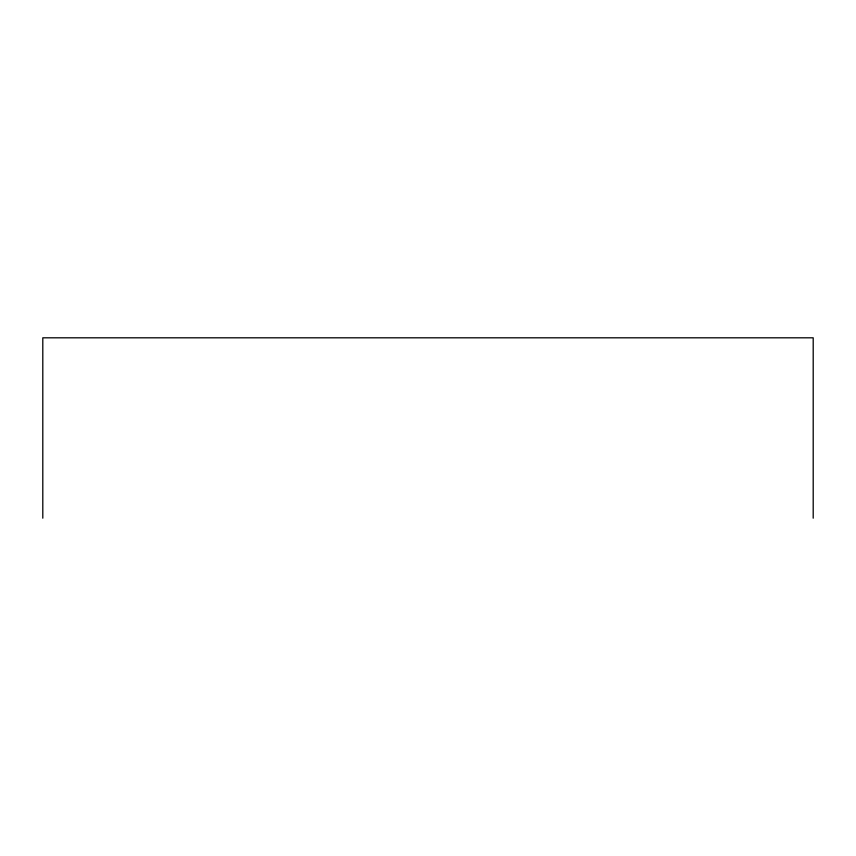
<?xml version="1.0" encoding="UTF-8"?>
<svg xmlns="http://www.w3.org/2000/svg" width="856" height="856" viewBox="0 0 856 856"><rect width="100%" height="100%" fill="white"/><g stroke="black" fill="none" stroke-linecap="round" stroke-linejoin="round"><path stroke-width="1.28" d="M813.2 518.19L813.2 337.81L42.8 337.81L42.8 518.19"/></g></svg>
